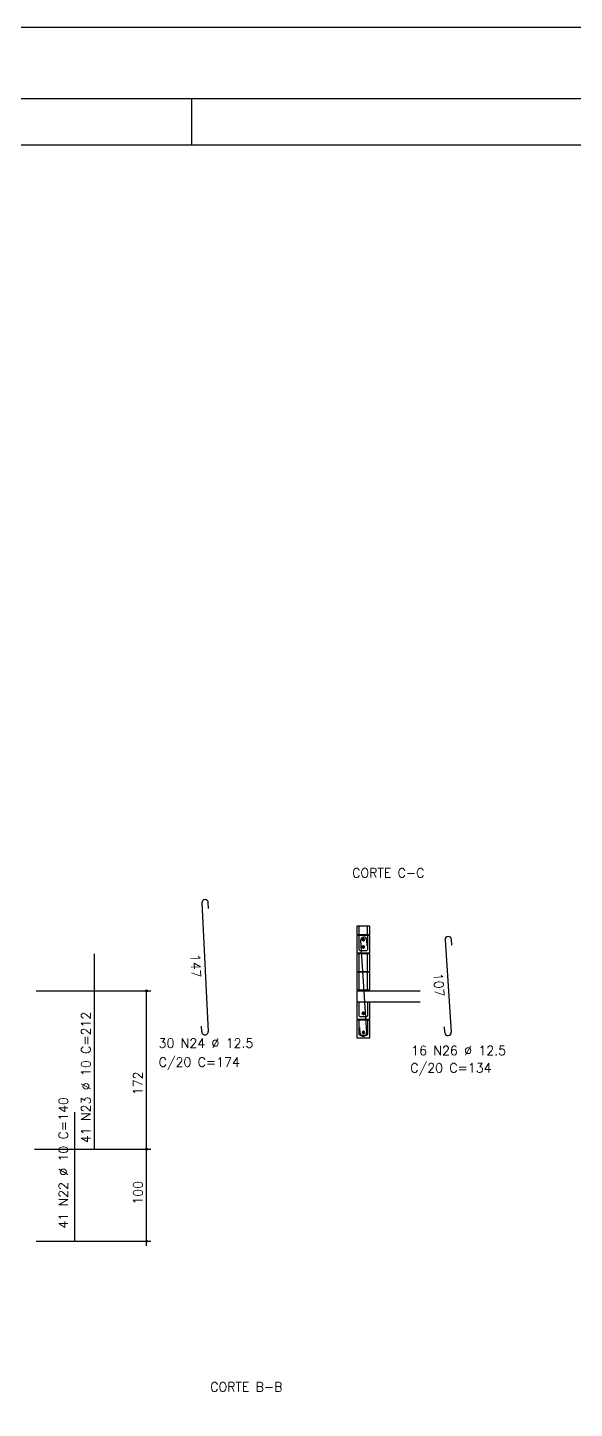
# Model space of a CAD drawing. Extents: x -2 to 121, y -2 to 61.
# Drawn here: x 65.29 to 77.16, y 30.97 to 60.95 of the extents above; entities that cross this region are included whole.
import ezdxf

# ---------------------------------------------------------------- set-up
doc = ezdxf.new("R2010")
doc.units = 0
doc.header["$MEASUREMENT"] = 0
doc.linetypes.add('HIDDEN', pattern=[0.375, 0.25, -0.125])
doc.layers.get('Defpoints').update_dxf_attribs({"linetype": 'CONTINUOUS'})
for name, color, linetype in [('ARQ_FOLHA', 7, 'CONTINUOUS'), ('PENA_02', 2, 'CONTINUOUS'), ('PENA_03', 3, 'CONTINUOUS'), ('PENA_05', 5, 'CONTINUOUS')]:
    doc.layers.add(name, color=color, linetype=linetype)
doc.styles.get("Standard").update_dxf_attribs({"font": 'ROMANS.SHX'})

msp = doc.modelspace()

# ---------------------------------------------------------------- linework, layer by layer
at = {"layer": 'ARQ_FOLHA', "color": 1}
msp.add_line((68.85, 58.397503), (68.85, 59.397503), dxfattribs=at)
for points in [[(0, -0.002497), (118.9, -0.002497), (118.9, 59.397503), (0, 59.397503)], [(2.5, 0.997503), (117.9, 0.997503), (117.9, 58.397503), (2.5, 58.397503)]]:
    msp.add_lwpolyline(points, close=True, dxfattribs=at)
at = {"layer": 'Defpoints', "color": 8, "linetype": 'HIDDEN', "ltscale": 100}
msp.add_lwpolyline([(-1.95, 60.947503), (-1.95, -1.552497), (120.85, -1.552497), (120.85, 60.947503)], close=True, dxfattribs=at)
at = {"layer": 'PENA_02', "linetype": 'Continuous'}
for centre, radius in [((67.865836, 40.034592), 0.02), ((67.865836, 40.034592), 0.01), ((67.865836, 36.594592), 0.02), ((67.865836, 36.594592), 0.01), ((67.865836, 34.594592), 0.02), ((67.865836, 34.594592), 0.01)]:
    msp.add_circle(centre, radius, dxfattribs=at)
at = {"layer": 'PENA_03', "linetype": 'Continuous'}
for p, q in [((72.487752, 41.254592), (72.487752, 41.434592)), ((72.667752, 41.254592), (72.667752, 41.434592)), ((72.487752, 40.454592), (72.487752, 40.834592)), ((72.667752, 40.454592), (72.667752, 40.834592)), ((72.487752, 40.054592), (72.487752, 40.434592)), ((72.667752, 40.054592), (72.667752, 40.434592)), ((65.47652, 40.034592), (67.965836, 40.034592)), ((67.865836, 34.49406), (67.865836, 40.034592)), ((72.437752, 40.034592), (72.437752, 39.414592)), ((72.437752, 40.034592), (73.808432, 40.034592)), ((72.437752, 39.794592), (73.808432, 39.794592)), ((65.434589, 36.594592), (67.965836, 36.594592)), ((65.47652, 34.594592), (67.965836, 34.594592))]:
    msp.add_line(p, q, dxfattribs=at)
for points in [[(72.437752, 41.254592), (72.717752, 41.254592), (72.717752, 41.434592), (72.437752, 41.434592), (72.437752, 41.254592)], [(72.437752, 40.854592), (72.717752, 40.854592), (72.717752, 41.234592), (72.437752, 41.234592), (72.437752, 40.854592)], [(72.667752, 41.234592), (72.667752, 40.924592), (72.647752, 40.904592), (72.507752, 40.904592), (72.487752, 40.924592), (72.487752, 41.234592)], [(72.602301, 41.144326), (72.60014, 41.154495), (72.59403, 41.162905), (72.585027, 41.168103), (72.574688, 41.169189), (72.564801, 41.165977), (72.557076, 41.159021), (72.552848, 41.149524), (72.552848, 41.139129), (72.557076, 41.129632), (72.564801, 41.122676), (72.574688, 41.119463), (72.585027, 41.12055), (72.59403, 41.125748), (72.60014, 41.134158), (72.602301, 41.144326)], [(72.437752, 40.454592), (72.717752, 40.454592), (72.717752, 40.834592), (72.437752, 40.834592), (72.437752, 40.454592)], [(72.602301, 40.985583), (72.60014, 40.995751), (72.59403, 41.004161), (72.585027, 41.009359), (72.574688, 41.010446), (72.564801, 41.007233), (72.557076, 41.000277), (72.552848, 40.99078), (72.552848, 40.980385), (72.557076, 40.970888), (72.564801, 40.963932), (72.574688, 40.960719), (72.585027, 40.961806), (72.59403, 40.967004), (72.60014, 40.975414), (72.602301, 40.985583)], [(72.437752, 40.054592), (72.717752, 40.054592), (72.717752, 40.434592), (72.437752, 40.434592), (72.437752, 40.054592)], [(72.437752, 39.414592), (72.717752, 39.414592), (72.717752, 39.794592)], [(72.667752, 39.794592), (72.667752, 39.484592), (72.647752, 39.464592), (72.507752, 39.464592), (72.487752, 39.484592), (72.487752, 39.794592)], [(72.437752, 39.014592), (72.717752, 39.014592), (72.717752, 39.394592), (72.437752, 39.394592), (72.437752, 39.014592)], [(72.667752, 39.394592), (72.667752, 39.084592), (72.647752, 39.064592), (72.507752, 39.064592), (72.487752, 39.084592), (72.487752, 39.394592)], [(72.602301, 39.545583), (72.60014, 39.555751), (72.59403, 39.564161), (72.585027, 39.569359), (72.574688, 39.570446), (72.564801, 39.567233), (72.557076, 39.560277), (72.552848, 39.55078), (72.552848, 39.540385), (72.557076, 39.530888), (72.564801, 39.523932), (72.574688, 39.520719), (72.585027, 39.521806), (72.59403, 39.527004), (72.60014, 39.535414), (72.602301, 39.545583)], [(72.604349, 39.129592), (72.602187, 39.139761), (72.596077, 39.148171), (72.587074, 39.153369), (72.576735, 39.154455), (72.566849, 39.151243), (72.559123, 39.144287), (72.554895, 39.13479), (72.554895, 39.124395), (72.559123, 39.114898), (72.566849, 39.107942), (72.576735, 39.104729), (72.587074, 39.105816), (72.596077, 39.111014), (72.602187, 39.119424), (72.604349, 39.129592)]]:
    msp.add_lwpolyline(points, dxfattribs=at)
for centre in [(72.577301, 41.144326), (72.577301, 40.985583), (72.577301, 39.545583), (72.579349, 39.129592)]:
    msp.add_circle(centre, 0.025, dxfattribs=at)
for points in [[(72.602301, 41.144326), (72.557076, 41.159021), (72.552848, 41.149524)], [(72.602301, 41.144326), (72.552848, 41.149524), (72.552848, 41.139129)], [(72.602301, 41.144326), (72.552848, 41.139129), (72.557076, 41.129632)], [(72.602301, 41.144326), (72.564801, 41.165977), (72.553809, 41.152877)], [(72.602301, 41.144326), (72.553809, 41.152877), (72.553809, 41.135776)], [(72.602301, 41.144326), (72.553809, 41.135776), (72.564801, 41.122676)], [(72.602301, 41.144326), (72.564801, 41.165977), (72.557076, 41.159021)], [(72.602301, 41.144326), (72.557076, 41.129632), (72.564801, 41.122676)], [(72.602301, 41.144326), (72.574688, 41.169189), (72.564801, 41.165977)], [(72.602301, 41.144326), (72.581643, 41.168947), (72.564801, 41.165977)], [(72.602301, 41.144326), (72.564801, 41.122676), (72.581643, 41.119706)], [(72.602301, 41.144326), (72.564801, 41.122676), (72.574688, 41.119463)], [(72.602301, 41.144326), (72.585027, 41.168103), (72.574688, 41.169189)], [(72.602301, 41.144326), (72.574688, 41.119463), (72.585027, 41.12055)], [(72.602301, 41.144326), (72.596452, 41.160396), (72.581643, 41.168947)], [(72.602301, 41.144326), (72.581643, 41.119706), (72.596452, 41.128257)], [(72.602301, 41.144326), (72.59403, 41.162905), (72.585027, 41.168103)], [(72.602301, 41.144326), (72.585027, 41.12055), (72.59403, 41.125748)], [(72.602301, 41.144326), (72.60014, 41.154495), (72.59403, 41.162905)], [(72.602301, 41.144326), (72.59403, 41.125748), (72.60014, 41.134158)], [(72.602301, 41.144326), (72.596452, 41.128257), (72.602301, 41.144326)], [(72.602301, 41.144326), (72.60014, 41.134158), (72.602301, 41.144326)], [(72.602301, 40.985583), (72.557076, 41.000277), (72.552848, 40.99078)], [(72.602301, 40.985583), (72.552848, 40.99078), (72.552848, 40.980385)], [(72.602301, 40.985583), (72.552848, 40.980385), (72.557076, 40.970888)], [(72.602301, 40.985583), (72.564801, 41.007233), (72.553809, 40.994133)], [(72.602301, 40.985583), (72.553809, 40.994133), (72.553809, 40.977032)], [(72.602301, 40.985583), (72.553809, 40.977032), (72.564801, 40.963932)], [(72.602301, 40.985583), (72.564801, 41.007233), (72.557076, 41.000277)], [(72.602301, 40.985583), (72.557076, 40.970888), (72.564801, 40.963932)], [(72.602301, 40.985583), (72.574688, 41.010446), (72.564801, 41.007233)], [(72.602301, 40.985583), (72.581643, 41.010203), (72.564801, 41.007233)], [(72.602301, 40.985583), (72.564801, 40.963932), (72.581643, 40.960962)], [(72.602301, 40.985583), (72.564801, 40.963932), (72.574688, 40.960719)], [(72.602301, 40.985583), (72.585027, 41.009359), (72.574688, 41.010446)], [(72.602301, 40.985583), (72.574688, 40.960719), (72.585027, 40.961806)], [(72.602301, 40.985583), (72.596452, 41.001652), (72.581643, 41.010203)], [(72.602301, 40.985583), (72.581643, 40.960962), (72.596452, 40.969513)], [(72.602301, 40.985583), (72.59403, 41.004161), (72.585027, 41.009359)], [(72.602301, 40.985583), (72.585027, 40.961806), (72.59403, 40.967004)], [(72.602301, 40.985583), (72.60014, 40.995751), (72.59403, 41.004161)], [(72.602301, 40.985583), (72.59403, 40.967004), (72.60014, 40.975414)], [(72.602301, 40.985583), (72.596452, 40.969513), (72.602301, 40.985583)], [(72.602301, 40.985583), (72.60014, 40.975414), (72.602301, 40.985583)], [(72.602301, 39.545583), (72.557076, 39.560277), (72.552848, 39.55078)], [(72.602301, 39.545583), (72.552848, 39.55078), (72.552848, 39.540385)], [(72.602301, 39.545583), (72.552848, 39.540385), (72.557076, 39.530888)], [(72.602301, 39.545583), (72.564801, 39.567233), (72.553809, 39.554133)], [(72.602301, 39.545583), (72.553809, 39.554133), (72.553809, 39.537032)], [(72.602301, 39.545583), (72.553809, 39.537032), (72.564801, 39.523932)], [(72.602301, 39.545583), (72.564801, 39.567233), (72.557076, 39.560277)], [(72.602301, 39.545583), (72.557076, 39.530888), (72.564801, 39.523932)], [(72.602301, 39.545583), (72.574688, 39.570446), (72.564801, 39.567233)], [(72.602301, 39.545583), (72.581643, 39.570203), (72.564801, 39.567233)], [(72.602301, 39.545583), (72.564801, 39.523932), (72.581643, 39.520962)], [(72.602301, 39.545583), (72.564801, 39.523932), (72.574688, 39.520719)], [(72.602301, 39.545583), (72.585027, 39.569359), (72.574688, 39.570446)], [(72.602301, 39.545583), (72.574688, 39.520719), (72.585027, 39.521806)], [(72.602301, 39.545583), (72.596452, 39.561652), (72.581643, 39.570203)], [(72.602301, 39.545583), (72.581643, 39.520962), (72.596452, 39.529513)], [(72.602301, 39.545583), (72.59403, 39.564161), (72.585027, 39.569359)], [(72.602301, 39.545583), (72.585027, 39.521806), (72.59403, 39.527004)], [(72.602301, 39.545583), (72.60014, 39.555751), (72.59403, 39.564161)], [(72.602301, 39.545583), (72.59403, 39.527004), (72.60014, 39.535414)], [(72.602301, 39.545583), (72.596452, 39.529513), (72.602301, 39.545583)], [(72.602301, 39.545583), (72.60014, 39.535414), (72.602301, 39.545583)], [(72.604349, 39.129592), (72.559123, 39.144287), (72.554895, 39.13479)], [(72.604349, 39.129592), (72.554895, 39.13479), (72.554895, 39.124395)], [(72.604349, 39.129592), (72.554895, 39.124395), (72.559123, 39.114898)], [(72.604349, 39.129592), (72.566849, 39.151243), (72.555856, 39.138143)], [(72.604349, 39.129592), (72.555856, 39.138143), (72.555856, 39.121042)], [(72.604349, 39.129592), (72.555856, 39.121042), (72.566849, 39.107942)], [(72.604349, 39.129592), (72.566849, 39.151243), (72.559123, 39.144287)], [(72.604349, 39.129592), (72.559123, 39.114898), (72.566849, 39.107942)], [(72.604349, 39.129592), (72.576735, 39.154455), (72.566849, 39.151243)], [(72.604349, 39.129592), (72.58369, 39.154213), (72.566849, 39.151243)], [(72.604349, 39.129592), (72.566849, 39.107942), (72.58369, 39.104972)], [(72.604349, 39.129592), (72.566849, 39.107942), (72.576735, 39.104729)], [(72.604349, 39.129592), (72.587074, 39.153369), (72.576735, 39.154455)], [(72.604349, 39.129592), (72.576735, 39.104729), (72.587074, 39.105816)], [(72.604349, 39.129592), (72.5985, 39.145662), (72.58369, 39.154213)], [(72.604349, 39.129592), (72.58369, 39.104972), (72.5985, 39.113523)], [(72.604349, 39.129592), (72.596077, 39.148171), (72.587074, 39.153369)], [(72.604349, 39.129592), (72.587074, 39.105816), (72.596077, 39.111014)], [(72.604349, 39.129592), (72.602187, 39.139761), (72.596077, 39.148171)], [(72.604349, 39.129592), (72.596077, 39.111014), (72.602187, 39.119424)], [(72.604349, 39.129592), (72.5985, 39.113523), (72.604349, 39.129592)], [(72.604349, 39.129592), (72.602187, 39.119424), (72.604349, 39.129592)]]:
    msp.add_solid(points, dxfattribs=at)
at = {"layer": 'PENA_05', "linetype": 'Continuous'}
for p, q in [((69.072867, 41.94103), (69.206505, 39.147024)), ((69.216682, 41.822766), (69.21071, 41.947623)), ((72.515488, 41.124871), (72.647413, 39.119788)), ((72.661397, 41.009201), (72.653191, 41.133931)), ((74.351146, 41.139006), (74.483071, 39.133923)), ((74.497055, 41.023336), (74.488848, 41.148067)), ((66.742085, 36.594592), (66.742085, 40.834592)), ((69.068663, 39.140431), (69.062691, 39.265288)), ((72.509711, 39.110728), (72.501504, 39.235458)), ((74.345368, 39.124863), (74.337162, 39.249593)), ((66.316161, 34.594592), (66.316161, 37.394592))]:
    msp.add_line(p, q, dxfattribs=at)
for centre, start, end in [((69.141788, 41.944326), 2.738388, 182.738388), ((72.58434, 41.129401), 3.764359, 183.764359), ((74.419997, 41.143536), 3.764359, 183.764359), ((69.137584, 39.143728), 182.738388, 2.738388), ((72.578562, 39.115258), 183.764359, 3.764359), ((74.41422, 39.129393), 183.764359, 3.764359)]:
    msp.add_arc(centre, 0.069, start, end, dxfattribs=at)

# ---------------------------------------------------------------- texts
at = {"layer": 'PENA_03', "linetype": 'Continuous'}
for s, p in [('CORTE C-C', (72.333422, 42.494862)), ('30 N24 %%c 12.5', (68.130833, 38.796405)), ('16 N26 %%c 12.5', (73.615773, 38.636464)), ('C/20 C=174', (68.130833, 38.385349)), ('C/20 C=134', (73.594231, 38.259479)), ('CORTE B-B', (69.25191, 31.333978))]:
    msp.add_text(s, height=0.2, dxfattribs=at).set_placement(p)
for s, rotation, p in [('147', 272.738388, (68.825696, 40.829352)), ('107', 273.764359, (74.09806, 40.416121)), ('41 N23 %%c 10 C=212', 90, (66.653366, 36.724809)), ('172', 90, (67.780443, 37.766399)), ('41 N22 %%c 10 C=140', 90, (66.163881, 34.868534)), ('100', 90, (67.782057, 35.39084))]:
    msp.add_text(s, height=0.2, rotation=rotation, dxfattribs=at).set_placement(p)

doc.saveas('drawing.dxf')
